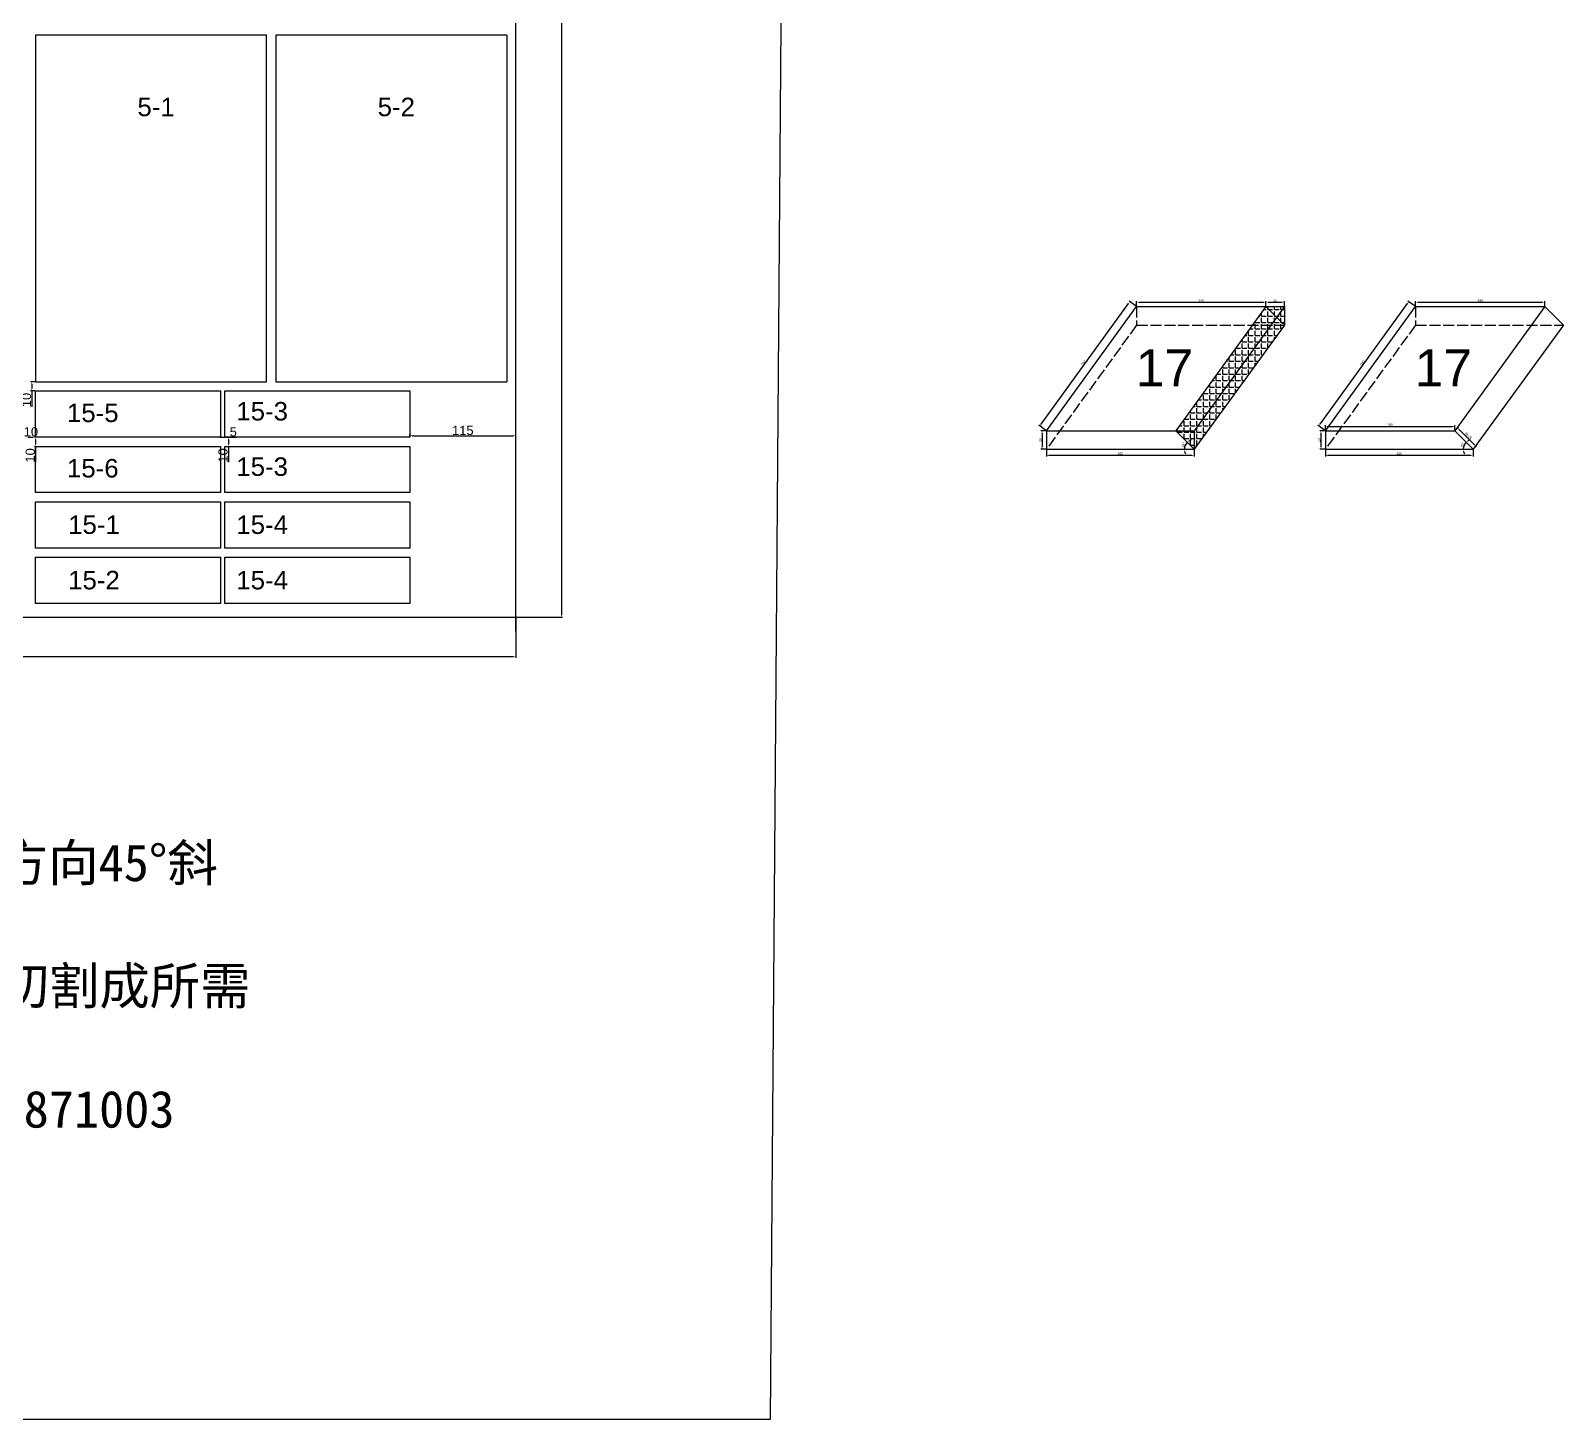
# Model space of a CAD drawing. Header units: millimetres. Extents: x 1610 to 10741, y -98 to 2782.
# Drawn here: x 9082 to 10741, y -98 to 1406 of the extents above; entities that cross this region are included whole.
import ezdxf

# ---------------------------------------------------------------- set-up
doc = ezdxf.new("R2010")
doc.units = ezdxf.units.MM
doc.linetypes.add('ACAD_ISO02W100', pattern=[15, 12, -3])
doc.layers.add('尺寸标注', color=6, linetype='Continuous')
doc.layers.add('标号', color=4, linetype='Continuous')
doc.styles.get("Standard").update_dxf_attribs({"font": 'arial.ttf'})
doc.dimstyles.new('ISO-25', dxfattribs={"dimtxt": 2.5, "dimasz": 2.5, "dimexe": 1.25, "dimexo": 0.625, "dimtad": 1, "dimtxsty": 'Standard', "dimcen": 2.5, "dimadec": 0, "dimazin": 0, "dimtfac": 1, "dimtmove": 0, "dimatfit": 3, "dimfxl": 1, "dimarcsym": 0})
doc.dimstyles.new('ISO-25-JHF', dxfattribs={"dimtxt": 10, "dimasz": 2.5, "dimexe": 1.25, "dimexo": 0.625, "dimtad": 1, "dimtxsty": 'Standard', "dimcen": 2.5, "dimadec": 0, "dimazin": 0, "dimtfac": 1, "dimtmove": 0, "dimatfit": 3, "dimfxl": 1, "dimarcsym": 0})

# ---------------------------------------------------------------- blocks, each defined once
blk = doc.blocks.new('*D111')
at = {"layer": 'Defpoints', "color": 0, "transparency": 16777216}
for p in [(9607.7, 2470.6), (9607.7, 770.6), (9656.9, 770.6)]:
    blk.add_point(p, dxfattribs=at)
at = {"layer": '尺寸标注', "color": 0, "lineweight": -2, "transparency": 16777216}
for p, q in [((9608.4, 2470.6), (9658.1, 2470.6)), ((9656.9, 2468.1), (9656.9, 773.1)), ((9608.4, 770.6), (9658.1, 770.6))]:
    blk.add_line(p, q, dxfattribs=at)
at = {"layer": '尺寸标注', "color": 0, "transparency": 16777216}
for points in [[(9656.4, 2468.1), (9657.3, 2468.1), (9656.9, 2470.6)], [(9656.4, 773.1), (9657.3, 773.1), (9656.9, 770.6)]]:
    blk.add_solid(points, dxfattribs=at)
at = {"layer": '尺寸标注', "color": 0, "transparency": 16777216, "insert": (9651.1, 1620.6), "char_height": 10, "attachment_point": 5, "rotation": 90}
blk.add_mtext('1700', dxfattribs=at)
blk = doc.blocks.new('*D106')
at = {"layer": 'Defpoints', "color": 0, "transparency": 16777216}
for p in [(9087.7, 965.6), (9087.7, 955.6), (9087.7, 955.6)]:
    blk.add_point(p, dxfattribs=at)
at = {"layer": '尺寸标注', "color": 0, "lineweight": -2, "transparency": 16777216}
for p, q in [((9087.1, 965.6), (9086.5, 965.6)), ((9087.7, 963.1), (9087.7, 958.1)), ((9087.1, 955.6), (9086.5, 955.6)), ((9087.7, 955.6), (9087.7, 938.5))]:
    blk.add_line(p, q, dxfattribs=at)
at = {"layer": '尺寸标注', "color": 0, "transparency": 16777216}
for points in [[(9087.3, 963.1), (9088.2, 963.1), (9087.7, 965.6)], [(9087.3, 958.1), (9088.2, 958.1), (9087.7, 955.6)]]:
    blk.add_solid(points, dxfattribs=at)
at = {"layer": '尺寸标注', "color": 0, "transparency": 16777216, "insert": (9082, 945.8), "char_height": 10, "attachment_point": 5, "rotation": 90}
blk.add_mtext('10', dxfattribs=at)
blk = doc.blocks.new('*D107')
at = {"layer": 'Defpoints', "color": 0, "transparency": 16777216}
for p in [(9077.7, 965.6), (9087.7, 965.6), (9087.7, 965.6)]:
    blk.add_point(p, dxfattribs=at)
at = {"layer": '尺寸标注', "color": 0, "lineweight": -2, "transparency": 16777216}
for p, q in [((9077.7, 966.2), (9077.7, 966.8)), ((9080.2, 965.6), (9085.2, 965.6)), ((9087.7, 966.2), (9087.7, 966.8))]:
    blk.add_line(p, q, dxfattribs=at)
at = {"layer": '尺寸标注', "color": 0, "transparency": 16777216}
for points in [[(9080.2, 966), (9080.2, 965.2), (9077.7, 965.6)], [(9085.2, 966), (9085.2, 965.2), (9087.7, 965.6)]]:
    blk.add_solid(points, dxfattribs=at)
at = {"layer": '尺寸标注', "color": 0, "transparency": 16777216, "insert": (9082.7, 971.3), "char_height": 10, "attachment_point": 5}
blk.add_mtext('10', dxfattribs=at)
blk = doc.blocks.new('*D108')
at = {"layer": 'Defpoints', "color": 0, "transparency": 16777216}
for p in [(9287.7, 965.6), (9292.7, 965.6), (9292.7, 965.6)]:
    blk.add_point(p, dxfattribs=at)
at = {"layer": '尺寸标注', "color": 0, "lineweight": -2, "transparency": 16777216}
for p, q in [((9285.2, 965.6), (9282.7, 965.6)), ((9287.7, 966.2), (9287.7, 966.8)), ((9287.7, 965.6), (9292.7, 965.6)), ((9292.7, 966.2), (9292.7, 966.8)), ((9295.2, 965.6), (9305.6, 965.6))]:
    blk.add_line(p, q, dxfattribs=at)
at = {"layer": '尺寸标注', "color": 0, "transparency": 16777216}
for points in [[(9285.2, 966), (9285.2, 965.2), (9287.7, 965.6)], [(9295.2, 966), (9295.2, 965.2), (9292.7, 965.6)]]:
    blk.add_solid(points, dxfattribs=at)
at = {"layer": '尺寸标注', "color": 0, "transparency": 16777216, "insert": (9301.7, 971.3), "char_height": 10, "attachment_point": 5}
blk.add_mtext('5', dxfattribs=at)
blk = doc.blocks.new('*D109')
at = {"layer": 'Defpoints', "color": 0, "transparency": 16777216}
for p in [(9292.7, 965.6), (9292.7, 955.6), (9296.5, 955.6)]:
    blk.add_point(p, dxfattribs=at)
at = {"layer": '尺寸标注', "color": 0, "lineweight": -2, "transparency": 16777216}
for p, q in [((9293.4, 965.6), (9297.7, 965.6)), ((9296.5, 963.1), (9296.5, 958.1)), ((9293.4, 955.6), (9297.7, 955.6)), ((9296.5, 955.6), (9296.5, 938.5))]:
    blk.add_line(p, q, dxfattribs=at)
at = {"layer": '尺寸标注', "color": 0, "transparency": 16777216}
for points in [[(9296, 963.1), (9296.9, 963.1), (9296.5, 965.6)], [(9296, 958.1), (9296.9, 958.1), (9296.5, 955.6)]]:
    blk.add_solid(points, dxfattribs=at)
at = {"layer": '尺寸标注', "color": 0, "transparency": 16777216, "insert": (9290.7, 945.8), "char_height": 10, "attachment_point": 5, "rotation": 90}
blk.add_mtext('10', dxfattribs=at)
blk = doc.blocks.new('*D131')
at = {"layer": 'Defpoints', "color": 0, "transparency": 16777216}
for p in [(9083.7, 1015.6), (9087.7, 1025.6), (9087.7, 1015.6)]:
    blk.add_point(p, dxfattribs=at)
at = {"layer": '尺寸标注', "color": 0, "lineweight": -2, "transparency": 16777216}
for p, q in [((9087.1, 1025.6), (9082.4, 1025.6)), ((9087.1, 1015.6), (9082.4, 1015.6)), ((9083.7, 1023.1), (9083.7, 1018.1)), ((9083.7, 1015.6), (9083.7, 998.5))]:
    blk.add_line(p, q, dxfattribs=at)
at = {"layer": '尺寸标注', "color": 0, "transparency": 16777216}
for points in [[(9083.2, 1023.1), (9084.1, 1023.1), (9083.7, 1025.6)], [(9083.2, 1018.1), (9084.1, 1018.1), (9083.7, 1015.6)]]:
    blk.add_solid(points, dxfattribs=at)
at = {"layer": '尺寸标注', "color": 0, "transparency": 16777216, "insert": (9077.9, 1005.8), "char_height": 10, "attachment_point": 5, "rotation": 90}
blk.add_mtext('10', dxfattribs=at)
blk = doc.blocks.new('*D134')
at = {"layer": 'Defpoints', "color": 0, "transparency": 16777216}
for p in [(7207.7, 770.6), (9607.7, 770.6), (9607.7, 728.1)]:
    blk.add_point(p, dxfattribs=at)
at = {"layer": '尺寸标注', "color": 0, "lineweight": -2, "transparency": 16777216}
for p, q in [((7207.7, 769.9), (7207.7, 726.8)), ((9607.7, 769.9), (9607.7, 726.8)), ((7210.2, 728.1), (9605.2, 728.1))]:
    blk.add_line(p, q, dxfattribs=at)
at = {"layer": '尺寸标注', "color": 0, "transparency": 16777216}
for points in [[(7210.2, 728.5), (7210.2, 727.6), (7207.7, 728.1)], [(9605.2, 728.5), (9605.2, 727.6), (9607.7, 728.1)]]:
    blk.add_solid(points, dxfattribs=at)
at = {"layer": '尺寸标注', "color": 0, "transparency": 16777216, "insert": (8407.7, 733.8), "char_height": 10, "attachment_point": 5}
blk.add_mtext('2400', dxfattribs=at)
blk = doc.blocks.new('*D136')
at = {"layer": 'Defpoints', "color": 0, "transparency": 16777216}
for p in [(9492.7, 965.6), (9607.7, 967.1), (9607.7, 965.6)]:
    blk.add_point(p, dxfattribs=at)
at = {"layer": '尺寸标注', "color": 0, "lineweight": -2, "transparency": 16777216}
for p, q in [((9492.7, 966.2), (9492.7, 968.3)), ((9495.2, 967.1), (9605.2, 967.1)), ((9607.7, 966.2), (9607.7, 968.3))]:
    blk.add_line(p, q, dxfattribs=at)
at = {"layer": '尺寸标注', "color": 0, "transparency": 16777216}
for points in [[(9495.2, 967.5), (9495.2, 966.6), (9492.7, 967.1)], [(9605.2, 967.5), (9605.2, 966.6), (9607.7, 967.1)]]:
    blk.add_solid(points, dxfattribs=at)
at = {"layer": '尺寸标注', "color": 0, "transparency": 16777216, "insert": (9550.2, 972.8), "char_height": 10, "attachment_point": 5}
blk.add_mtext('115', dxfattribs=at)
blk = doc.blocks.new('*D174')
at = {"layer": 'Defpoints', "color": 0, "transparency": 16777216}
for p in [(10181.9, 952.5), (10341.9, 952.5), (10341.9, 945.9)]:
    blk.add_point(p, dxfattribs=at)
at = {"layer": '尺寸标注', "color": 0, "lineweight": -2, "transparency": 16777216}
for p, q in [((10181.9, 951.8), (10181.9, 944.6)), ((10184.4, 945.9), (10339.4, 945.9)), ((10341.9, 951.8), (10341.9, 944.6))]:
    blk.add_line(p, q, dxfattribs=at)
at = {"layer": '尺寸标注', "color": 0, "transparency": 16777216}
for points in [[(10184.4, 946.3), (10184.4, 945.5), (10181.9, 945.9)], [(10339.4, 946.3), (10339.4, 945.5), (10341.9, 945.9)]]:
    blk.add_solid(points, dxfattribs=at)
at = {"layer": '尺寸标注', "color": 0, "transparency": 16777216, "insert": (10261.9, 947.8), "char_height": 2.5, "attachment_point": 5}
blk.add_mtext('160', dxfattribs=at)
blk = doc.blocks.new('*D177')
at = {"layer": 'Defpoints', "color": 0, "transparency": 16777216}
for p in [(10181.9, 972.5), (10177.1, 952.5), (10181.9, 952.5)]:
    blk.add_point(p, dxfattribs=at)
at = {"layer": '尺寸标注', "color": 0, "lineweight": -2, "transparency": 16777216}
for p, q in [((10181.3, 972.5), (10175.8, 972.5)), ((10177.1, 970), (10177.1, 955)), ((10181.3, 952.5), (10175.8, 952.5))]:
    blk.add_line(p, q, dxfattribs=at)
at = {"layer": '尺寸标注', "color": 0, "transparency": 16777216}
for points in [[(10176.6, 970), (10177.5, 970), (10177.1, 972.5)], [(10176.6, 955), (10177.5, 955), (10177.1, 952.5)]]:
    blk.add_solid(points, dxfattribs=at)
at = {"layer": '尺寸标注', "color": 0, "transparency": 16777216, "insert": (10175.2, 962.5), "char_height": 2.5, "attachment_point": 5, "rotation": 90}
blk.add_mtext('20', dxfattribs=at)
blk = doc.blocks.new('*D178')
at = {"layer": 'Defpoints', "color": 0, "transparency": 16777216}
for p in [(10272.3, 1112.1), (10279.5, 1106.9), (10181.9, 972.5)]:
    blk.add_point(p, dxfattribs=at)
at = {"layer": '尺寸标注', "color": 0, "lineweight": -2, "transparency": 16777216}
for p, q in [((10279, 1107.3), (10271.3, 1112.9)), ((10176.2, 979.7), (10270.8, 1110.1)), ((10181.4, 972.8), (10173.7, 978.4))]:
    blk.add_line(p, q, dxfattribs=at)
at = {"layer": '尺寸标注', "color": 0, "transparency": 16777216}
for points in [[(10270.5, 1110.4), (10271.2, 1109.9), (10272.3, 1112.1)], [(10175.8, 980), (10176.5, 979.5), (10174.7, 977.7)]]:
    blk.add_solid(points, dxfattribs=at)
at = {"layer": '尺寸标注', "color": 0, "transparency": 16777216, "insert": (10222, 1046), "char_height": 2.5, "attachment_point": 5, "rotation": 54.0168}
blk.add_mtext('590', dxfattribs=at)
blk = doc.blocks.new('*D179')
at = {"layer": 'Defpoints', "color": 0, "transparency": 16777216}
for p in [(10419.5, 1111.7), (10279.5, 1106.9), (10419.5, 1106.9)]:
    blk.add_point(p, dxfattribs=at)
at = {"layer": '尺寸标注', "color": 0, "lineweight": -2, "transparency": 16777216}
for p, q in [((10279.5, 1107.5), (10279.5, 1112.9)), ((10282, 1111.7), (10417, 1111.7)), ((10419.5, 1107.5), (10419.5, 1112.9))]:
    blk.add_line(p, q, dxfattribs=at)
at = {"layer": '尺寸标注', "color": 0, "transparency": 16777216}
for points in [[(10282, 1112.1), (10282, 1111.3), (10279.5, 1111.7)], [(10417, 1112.1), (10417, 1111.3), (10419.5, 1111.7)]]:
    blk.add_solid(points, dxfattribs=at)
at = {"layer": '尺寸标注', "color": 0, "transparency": 16777216, "insert": (10349.5, 1113.6), "char_height": 2.5, "attachment_point": 5}
blk.add_mtext('140', dxfattribs=at)
blk = doc.blocks.new('*D180')
at = {"layer": 'Defpoints', "color": 0, "transparency": 16777216}
for p in [(10321.9, 972.5), (10181.9, 952.5), (10332.6, 957.8), (10341.9, 952.5), (10341.9, 952.5)]:
    blk.add_point(p, dxfattribs=at)
at = {"layer": '尺寸标注', "color": 0, "lineweight": -2, "transparency": 16777216}
for start, end in [(108.1085, 121.5543), (135, 180), (193.4457, 206.8915)]:
    blk.add_arc((10341.9, 952.5), 10.7, start, end, dxfattribs=at)
at = {"layer": '尺寸标注', "color": 0, "transparency": 16777216}
for points in [[(10331.1, 949.9), (10331.9, 950), (10331.2, 952.5)], [(10336.6, 961.2), (10336, 961.9), (10334.3, 960)]]:
    blk.add_solid(points, dxfattribs=at)
at = {"layer": '尺寸标注', "color": 0, "transparency": 16777216, "insert": (10330.3, 957.3), "char_height": 2.5, "attachment_point": 5, "rotation": 67.5}
blk.add_mtext('45°', dxfattribs=at)
blk = doc.blocks.new('*D185')
at = {"layer": 'Defpoints', "color": 0, "transparency": 16777216}
for p in [(10439.5, 1111.7), (10419.5, 1106.9), (10439.5, 1106.9)]:
    blk.add_point(p, dxfattribs=at)
at = {"layer": '尺寸标注', "color": 0, "lineweight": -2, "transparency": 16777216}
for p, q in [((10419.5, 1107.5), (10419.5, 1112.9)), ((10422, 1111.7), (10437, 1111.7)), ((10439.5, 1107.5), (10439.5, 1112.9))]:
    blk.add_line(p, q, dxfattribs=at)
at = {"layer": '尺寸标注', "color": 0, "transparency": 16777216}
for points in [[(10422, 1112.1), (10422, 1111.3), (10419.5, 1111.7)], [(10437, 1112.1), (10437, 1111.3), (10439.5, 1111.7)]]:
    blk.add_solid(points, dxfattribs=at)
at = {"layer": '尺寸标注', "color": 0, "transparency": 16777216, "insert": (10429.5, 1113.6), "char_height": 2.5, "attachment_point": 5}
blk.add_mtext('20', dxfattribs=at)
blk = doc.blocks.new('*D188')
at = {"layer": 'Defpoints', "color": 0, "transparency": 16777216}
for p in [(10483.8, 952.5), (10643.8, 952.5), (10643.8, 945.9)]:
    blk.add_point(p, dxfattribs=at)
at = {"layer": '尺寸标注', "color": 0, "lineweight": -2, "transparency": 16777216}
for p, q in [((10483.8, 951.8), (10483.8, 944.6)), ((10486.3, 945.9), (10641.3, 945.9)), ((10643.8, 951.8), (10643.8, 944.6))]:
    blk.add_line(p, q, dxfattribs=at)
at = {"layer": '尺寸标注', "color": 0, "transparency": 16777216}
for points in [[(10486.3, 946.3), (10486.3, 945.5), (10483.8, 945.9)], [(10641.3, 946.3), (10641.3, 945.5), (10643.8, 945.9)]]:
    blk.add_solid(points, dxfattribs=at)
at = {"layer": '尺寸标注', "color": 0, "transparency": 16777216, "insert": (10563.8, 947.8), "char_height": 2.5, "attachment_point": 5}
blk.add_mtext('160', dxfattribs=at)
blk = doc.blocks.new('*D189')
at = {"layer": 'Defpoints', "color": 0, "transparency": 16777216}
for p in [(10483.8, 972.5), (10478.9, 952.5), (10483.8, 952.5)]:
    blk.add_point(p, dxfattribs=at)
at = {"layer": '尺寸标注', "color": 0, "lineweight": -2, "transparency": 16777216}
for p, q in [((10483.1, 972.5), (10477.7, 972.5)), ((10478.9, 970), (10478.9, 955)), ((10483.1, 952.5), (10477.7, 952.5))]:
    blk.add_line(p, q, dxfattribs=at)
at = {"layer": '尺寸标注', "color": 0, "transparency": 16777216}
for points in [[(10478.5, 970), (10479.4, 970), (10478.9, 972.5)], [(10478.5, 955), (10479.4, 955), (10478.9, 952.5)]]:
    blk.add_solid(points, dxfattribs=at)
at = {"layer": '尺寸标注', "color": 0, "transparency": 16777216, "insert": (10477, 962.5), "char_height": 2.5, "attachment_point": 5, "rotation": 90}
blk.add_mtext('20', dxfattribs=at)
blk = doc.blocks.new('*D190')
at = {"layer": 'Defpoints', "color": 0, "transparency": 16777216}
for p in [(10574.2, 1112.1), (10581.4, 1106.9), (10483.8, 972.5)]:
    blk.add_point(p, dxfattribs=at)
at = {"layer": '尺寸标注', "color": 0, "lineweight": -2, "transparency": 16777216}
for p, q in [((10580.9, 1107.3), (10573.2, 1112.9)), ((10478, 979.7), (10572.7, 1110.1)), ((10483.3, 972.8), (10475.6, 978.4))]:
    blk.add_line(p, q, dxfattribs=at)
at = {"layer": '尺寸标注', "color": 0, "transparency": 16777216}
for points in [[(10572.4, 1110.4), (10573.1, 1109.9), (10574.2, 1112.1)], [(10477.7, 980), (10478.4, 979.5), (10476.6, 977.7)]]:
    blk.add_solid(points, dxfattribs=at)
at = {"layer": '尺寸标注', "color": 0, "transparency": 16777216, "insert": (10523.8, 1046), "char_height": 2.5, "attachment_point": 5, "rotation": 54.0168}
blk.add_mtext('590', dxfattribs=at)
blk = doc.blocks.new('*D186')
at = {"layer": 'Defpoints', "color": 0, "transparency": 16777216}
for p in [(10721.4, 1111.7), (10581.4, 1106.9), (10721.4, 1106.9)]:
    blk.add_point(p, dxfattribs=at)
at = {"layer": '尺寸标注', "color": 0, "lineweight": -2, "transparency": 16777216}
for p, q in [((10581.4, 1107.5), (10581.4, 1112.9)), ((10583.9, 1111.7), (10718.9, 1111.7)), ((10721.4, 1107.5), (10721.4, 1112.9))]:
    blk.add_line(p, q, dxfattribs=at)
at = {"layer": '尺寸标注', "color": 0, "transparency": 16777216}
for points in [[(10583.9, 1112.1), (10583.9, 1111.3), (10581.4, 1111.7)], [(10718.9, 1112.1), (10718.9, 1111.3), (10721.4, 1111.7)]]:
    blk.add_solid(points, dxfattribs=at)
at = {"layer": '尺寸标注', "color": 0, "transparency": 16777216, "insert": (10651.4, 1113.6), "char_height": 2.5, "attachment_point": 5}
blk.add_mtext('140', dxfattribs=at)
blk = doc.blocks.new('*D191')
at = {"layer": 'Defpoints', "color": 0, "transparency": 16777216}
for p in [(10623.8, 972.5), (10483.8, 952.5), (10634.5, 957.8), (10643.8, 952.5), (10643.8, 952.5)]:
    blk.add_point(p, dxfattribs=at)
at = {"layer": '尺寸标注', "color": 0, "lineweight": -2, "transparency": 16777216}
for start, end in [(108.1085, 121.5543), (135, 180), (193.4457, 206.8915)]:
    blk.add_arc((10643.8, 952.5), 10.7, start, end, dxfattribs=at)
at = {"layer": '尺寸标注', "color": 0, "transparency": 16777216}
for points in [[(10633, 949.9), (10633.8, 950), (10633.1, 952.5)], [(10638.4, 961.2), (10637.9, 961.9), (10636.2, 960)]]:
    blk.add_solid(points, dxfattribs=at)
at = {"layer": '尺寸标注', "color": 0, "transparency": 16777216, "insert": (10632.2, 957.3), "char_height": 2.5, "attachment_point": 5, "rotation": 67.5}
blk.add_mtext('45°', dxfattribs=at)
blk = doc.blocks.new('*D192')
at = {"layer": 'Defpoints', "color": 0, "transparency": 16777216}
for p in [(10483.8, 972.5), (10623.8, 977.2), (10623.8, 972.5)]:
    blk.add_point(p, dxfattribs=at)
at = {"layer": '尺寸标注', "color": 0, "lineweight": -2, "transparency": 16777216}
for p, q in [((10483.8, 973.1), (10483.8, 978.5)), ((10486.3, 977.2), (10621.3, 977.2)), ((10623.8, 973.1), (10623.8, 978.5))]:
    blk.add_line(p, q, dxfattribs=at)
at = {"layer": '尺寸标注', "color": 0, "transparency": 16777216}
for points in [[(10486.3, 977.7), (10486.3, 976.8), (10483.8, 977.2)], [(10621.3, 977.7), (10621.3, 976.8), (10623.8, 977.2)]]:
    blk.add_solid(points, dxfattribs=at)
at = {"layer": '尺寸标注', "color": 0, "transparency": 16777216, "insert": (10553.8, 979.1), "char_height": 2.5, "attachment_point": 5}
blk.add_mtext('140', dxfattribs=at)
blk = doc.blocks.new('*D193')
at = {"layer": 'Defpoints', "color": 0, "transparency": 16777216}
for p in [(10623.8, 972.5), (10643.8, 952.5), (10646.9, 955.6)]:
    blk.add_point(p, dxfattribs=at)
at = {"layer": '尺寸标注', "color": 0, "lineweight": -2, "transparency": 16777216}
for p, q in [((10624.2, 972.9), (10627.8, 976.5)), ((10628.7, 973.8), (10645.1, 957.4)), ((10644.2, 952.9), (10647.8, 956.5))]:
    blk.add_line(p, q, dxfattribs=at)
at = {"layer": '尺寸标注', "color": 0, "transparency": 16777216}
for points in [[(10628.9, 974.1), (10628.4, 973.5), (10626.9, 975.6)], [(10645.4, 957.6), (10644.8, 957.1), (10646.9, 955.6)]]:
    blk.add_solid(points, dxfattribs=at)
at = {"layer": '尺寸标注', "color": 0, "transparency": 16777216, "insert": (10638.4, 967.1), "char_height": 2.5, "attachment_point": 5, "rotation": 315}
blk.add_mtext('28,28', dxfattribs=at)

msp = doc.modelspace()

# ---------------------------------------------------------------- hatches: boundary and pattern name
h = msp.add_hatch()
h.set_pattern_fill('ANGLE', color=256)
h.set_pattern_definition([(0, (0, 0), (0, 6.985), [5.08, -1.905]), (90, (0, 0), (-6.985, 4e-16), [5.08, -1.905])])
h.paths.add_polyline_path([(10424.986, 1086.915), (10404.986, 1086.915), (10321.887, 972.468), (10341.887, 972.468)])
h.paths.add_polyline_path([(10431.095, 1095.328), (10419.508, 1106.915), (10404.986, 1086.915), (10424.986, 1086.915)])
h.paths.add_polyline_path([(10439.508, 1106.915), (10419.508, 1106.915), (10431.095, 1095.328)])
h.paths.add_polyline_path([(10439.508, 1106.915), (10431.095, 1095.328), (10439.508, 1086.915)])
h.paths.add_polyline_path([(10439.508, 1086.915), (10424.986, 1086.915), (10341.887, 972.468), (10341.887, 952.468)])
h.paths.add_polyline_path([(10341.887, 972.468), (10321.887, 972.468), (10341.887, 952.468)])
h.paths.add_polyline_path([(10431.095, 1095.328), (10424.986, 1086.915), (10439.508, 1086.915)])

# ---------------------------------------------------------------- linework, layer by layer
for p, q in [((9607.735, 755.572), (9607.735, 2470.572)), ((9337.735, 1400.572), (9087.735, 1400.572)), ((9087.735, 1400.572), (9087.735, 1025.572)), ((9337.735, 1025.572), (9337.735, 1400.572)), ((9597.735, 1400.572), (9347.735, 1400.572)), ((9347.735, 1400.572), (9347.735, 1025.572)), ((9597.735, 1400.572), (9597.735, 1025.572)), ((10181.887, 972.468), (10279.508, 1106.915)), ((10279.508, 1106.915), (10419.508, 1106.915)), ((10419.508, 1106.915), (10321.887, 972.468)), ((10439.508, 1106.915), (10341.887, 972.468)), ((10419.508, 1106.915), (10439.508, 1106.915)), ((10439.508, 1106.915), (10439.508, 1086.915)), ((10483.768, 972.468), (10581.389, 1106.915)), ((10581.389, 1106.915), (10721.389, 1106.915)), ((10721.389, 1106.915), (10623.768, 972.468)), ((10721.389, 1106.915), (10741.389, 1086.915)), ((10439.508, 1086.915), (10341.887, 952.468)), ((10741.389, 1086.915), (10643.768, 952.468)), ((9087.735, 1025.572), (9337.735, 1025.572)), ((9087.735, 965.572), (9087.735, 1015.572)), ((9087.735, 1015.572), (9287.735, 1015.572)), ((9287.735, 1015.572), (9287.735, 965.572)), ((9292.735, 965.572), (9292.735, 1015.572)), ((9292.735, 1015.572), (9492.735, 1015.572)), ((9347.735, 1025.572), (9597.735, 1025.572)), ((9492.735, 1015.572), (9492.735, 965.572)), ((9287.735, 965.572), (9087.735, 965.572)), ((9492.735, 965.572), (9292.735, 965.572)), ((10181.887, 972.468), (10181.887, 952.468)), ((10181.887, 972.468), (10321.887, 972.468)), ((10321.887, 972.468), (10341.887, 952.468)), ((10321.887, 972.468), (10341.887, 972.468)), ((10341.887, 972.468), (10341.887, 952.468)), ((10483.768, 972.468), (10483.768, 952.468)), ((10483.768, 972.468), (10623.768, 972.468)), ((10623.768, 972.468), (10643.768, 952.468)), ((9087.735, 905.572), (9087.735, 955.572)), ((9087.735, 955.572), (9287.735, 955.572)), ((9287.735, 955.572), (9287.735, 905.572)), ((9292.735, 905.572), (9292.735, 955.572)), ((9292.735, 955.572), (9492.735, 955.572)), ((9492.735, 955.572), (9492.735, 905.572)), ((10181.887, 952.468), (10341.887, 952.468)), ((10483.768, 952.468), (10643.768, 952.468)), ((9287.735, 905.572), (9087.735, 905.572)), ((9492.735, 905.572), (9292.735, 905.572)), ((9087.735, 845.572), (9087.735, 895.572)), ((9087.735, 895.572), (9287.735, 895.572)), ((9287.735, 895.572), (9287.735, 845.572)), ((9292.735, 845.572), (9292.735, 895.572)), ((9292.735, 895.572), (9492.735, 895.572)), ((9492.735, 895.572), (9492.735, 845.572)), ((9287.735, 845.572), (9087.735, 845.572)), ((9087.735, 785.572), (9087.735, 835.572)), ((9087.735, 835.572), (9287.735, 835.572)), ((9287.735, 835.572), (9287.735, 785.572)), ((9492.735, 845.572), (9292.735, 845.572)), ((9292.735, 785.572), (9292.735, 835.572)), ((9292.735, 835.572), (9492.735, 835.572)), ((9492.735, 835.572), (9492.735, 785.572)), ((9287.735, 785.572), (9087.735, 785.572)), ((9492.735, 785.572), (9292.735, 785.572)), ((7207.735, 770.572), (9607.735, 770.572))]:
    msp.add_line(p, q)
at = {"linetype": 'ACAD_ISO02W100'}
for p, q in [((10279.508, 1106.915), (10279.508, 1086.915)), ((10419.508, 1106.915), (10439.508, 1086.915)), ((10581.389, 1106.915), (10581.389, 1086.915)), ((10279.508, 1086.915), (10181.887, 952.468)), ((10279.508, 1086.915), (10439.508, 1086.915)), ((10581.389, 1086.915), (10483.768, 952.468)), ((10581.389, 1086.915), (10741.389, 1086.915))]:
    msp.add_line(p, q, dxfattribs=at)
msp.add_lwpolyline([(6102.373, 2781.644), (9904.722, 2781.644), (9882.945, -97.575), (6102.373, -97.575)], close=True)

# ---------------------------------------------------------------- texts
at = {"layer": '标号', "attachment_point": 7}
for s, width, insert, char_height in [('5-1 ', 70.10425, (9197.997, 1312.7), 20), ('5-2 ', 70.10425, (9457.997, 1312.7), 20), ('17 ', 70.10425, (10278.552, 1020.636), 40), ('17 ', 70.10425, (10580.433, 1020.636), 40), ('15-5', 70.10425, (9121.717, 981.635), 20), ('15-3', 70.10425, (9305.04, 983.344), 20), ('15-6', 70.10425, (9121.717, 921.635), 20), ('15-3', 70.10425, (9305.04, 923.344), 20), ('15-1', 70.10425, (9122.99, 860.552), 20), ('15-4', 70.10425, (9305.04, 860.52), 20), ('15-2', 70.10425, (9122.99, 800.552), 20), ('15-4', 70.10425, (9305.04, 800.52), 20), ('{\\fSimSun|b0|i0|c134|p2;\\C0;17号板二次切割的特殊性：针对17号板首先切割出590*160*20mm的长方体，然后需要沿着20mm的厚度方向45°斜切，将右图阴影部分填充的三棱柱切掉。\\P而其余1-16号板在厚度方向都是垂直切割，只需要切割成所需的形状，不需要二次切割。\\P备注：如果描述不够清楚，请及时联系：赵琛18817871003}', 1513.6196, (7847.581, 212.387), 40)]:
    msp.add_mtext_dynamic_manual_height_columns(s, width=width, gutter_width=12.5, heights=[0], dxfattribs=dict(at, insert=insert, char_height=char_height))

# ---------------------------------------------------------------- dimensions: what is measured, and where the dimension line sits
at = {"layer": '尺寸标注'}
for p1, p2, distance, dimstyle, picture, middle in [((9607.735, 2470.572), (9607.735, 770.572), 49.122, 'ISO-25-JHF', '*D111', (9651.127, 1620.572)), ((10279.508, 1106.915), (10419.508, 1106.915), 4.769, 'ISO-25', '*D179', (10349.508, 1113.585)), ((10419.508, 1106.915), (10439.508, 1106.915), 4.769, 'ISO-25', '*D185', (10429.508, 1113.585)), ((10581.389, 1106.915), (10721.389, 1106.915), 4.769, 'ISO-25', '*D186', (10651.389, 1113.585)), ((9087.735, 1025.572), (9087.735, 1015.572), -4.069, 'ISO-25-JHF', '*D131', (9077.936, 1005.772)), ((9492.735, 965.572), (9607.735, 965.572), 1.493, 'ISO-25-JHF', '*D136', (9550.235, 972.796)), ((10483.768, 972.468), (10623.768, 972.468), 4.769, 'ISO-25', '*D192', (10553.768, 979.138)), ((9087.735, 965.572), (9087.735, 955.572), 0, 'ISO-25-JHF', '*D106', (9082.004, 945.772)), ((9287.735, 965.572), (9292.735, 965.572), 0, 'ISO-25-JHF', '*D108', (9301.675, 971.282)), ((9292.735, 965.572), (9292.735, 955.572), 3.716, 'ISO-25-JHF', '*D109', (9290.72, 945.772)), ((10623.768, 972.468), (10643.768, 952.468), 4.408, 'ISO-25', '*D193', (10638.389, 967.089)), ((10181.887, 952.468), (10341.887, 952.468), -6.578, 'ISO-25', '*D174', (10261.887, 947.791)), ((10483.768, 952.468), (10643.768, 952.468), -6.578, 'ISO-25', '*D188', (10563.768, 947.791)), ((7207.735, 770.572), (9607.735, 770.572), -42.513, 'ISO-25-JHF', '*D134', (8407.735, 733.79))]:
    dim = msp.add_aligned_dim(p1=p1, p2=p2, distance=distance, dimstyle=dimstyle, dxfattribs=at)
    dim.commit()
    dim.dimension.update_dxf_attribs({"geometry": picture, "text_midpoint": middle})
for p1, p2, picture, middle in [((10181.887, 972.468), (10279.508, 1106.915), '*D178', (10221.968, 1046.03)), ((10483.768, 972.468), (10581.389, 1106.915), '*D190', (10523.849, 1046.03))]:
    dim = msp.add_aligned_dim(p1=p1, p2=p2, distance=8.887, text='590', dimstyle='ISO-25', dxfattribs=at)
    dim.commit()
    dim.dimension.update_dxf_attribs({"geometry": picture, "text_midpoint": middle})
dim = msp.add_linear_dim(base=(9087.735, 965.572), p1=(9077.735, 965.572), p2=(9087.735, 965.572), angle=0, dimstyle='ISO-25-JHF', dxfattribs=at)
dim.commit()
dim.dimension.update_dxf_attribs({"geometry": '*D107', "text_midpoint": (9082.735, 965.572), "dimtype": 161})
for base, p1, p2, picture, middle in [((10177.053, 952.468), (10181.887, 972.468), (10181.887, 952.468), '*D177', (10175.151, 962.468)), ((10478.934, 952.468), (10483.768, 972.468), (10483.768, 952.468), '*D189', (10477.032, 962.468))]:
    dim = msp.add_linear_dim(base=base, p1=p1, p2=p2, angle=90, dimstyle='ISO-25', dxfattribs=at)
    dim.commit()
    dim.dimension.update_dxf_attribs({"geometry": picture, "text_midpoint": middle})
for base, line1, line2, picture, middle in [((10332.64, 957.806), ((10181.887, 952.468), (10341.887, 952.468)), ((10321.887, 972.468), (10341.887, 952.468)), '*D180', (10330.27, 957.279)), ((10634.52, 957.806), ((10483.768, 952.468), (10643.768, 952.468)), ((10623.768, 972.468), (10643.768, 952.468)), '*D191', (10632.151, 957.279))]:
    dim = msp.add_angular_dim_2l(base=base, line1=line1, line2=line2, dimstyle='ISO-25', dxfattribs=at)
    dim.commit()
    dim.dimension.update_dxf_attribs({"geometry": picture, "text_midpoint": middle})

doc.saveas('drawing.dxf')
